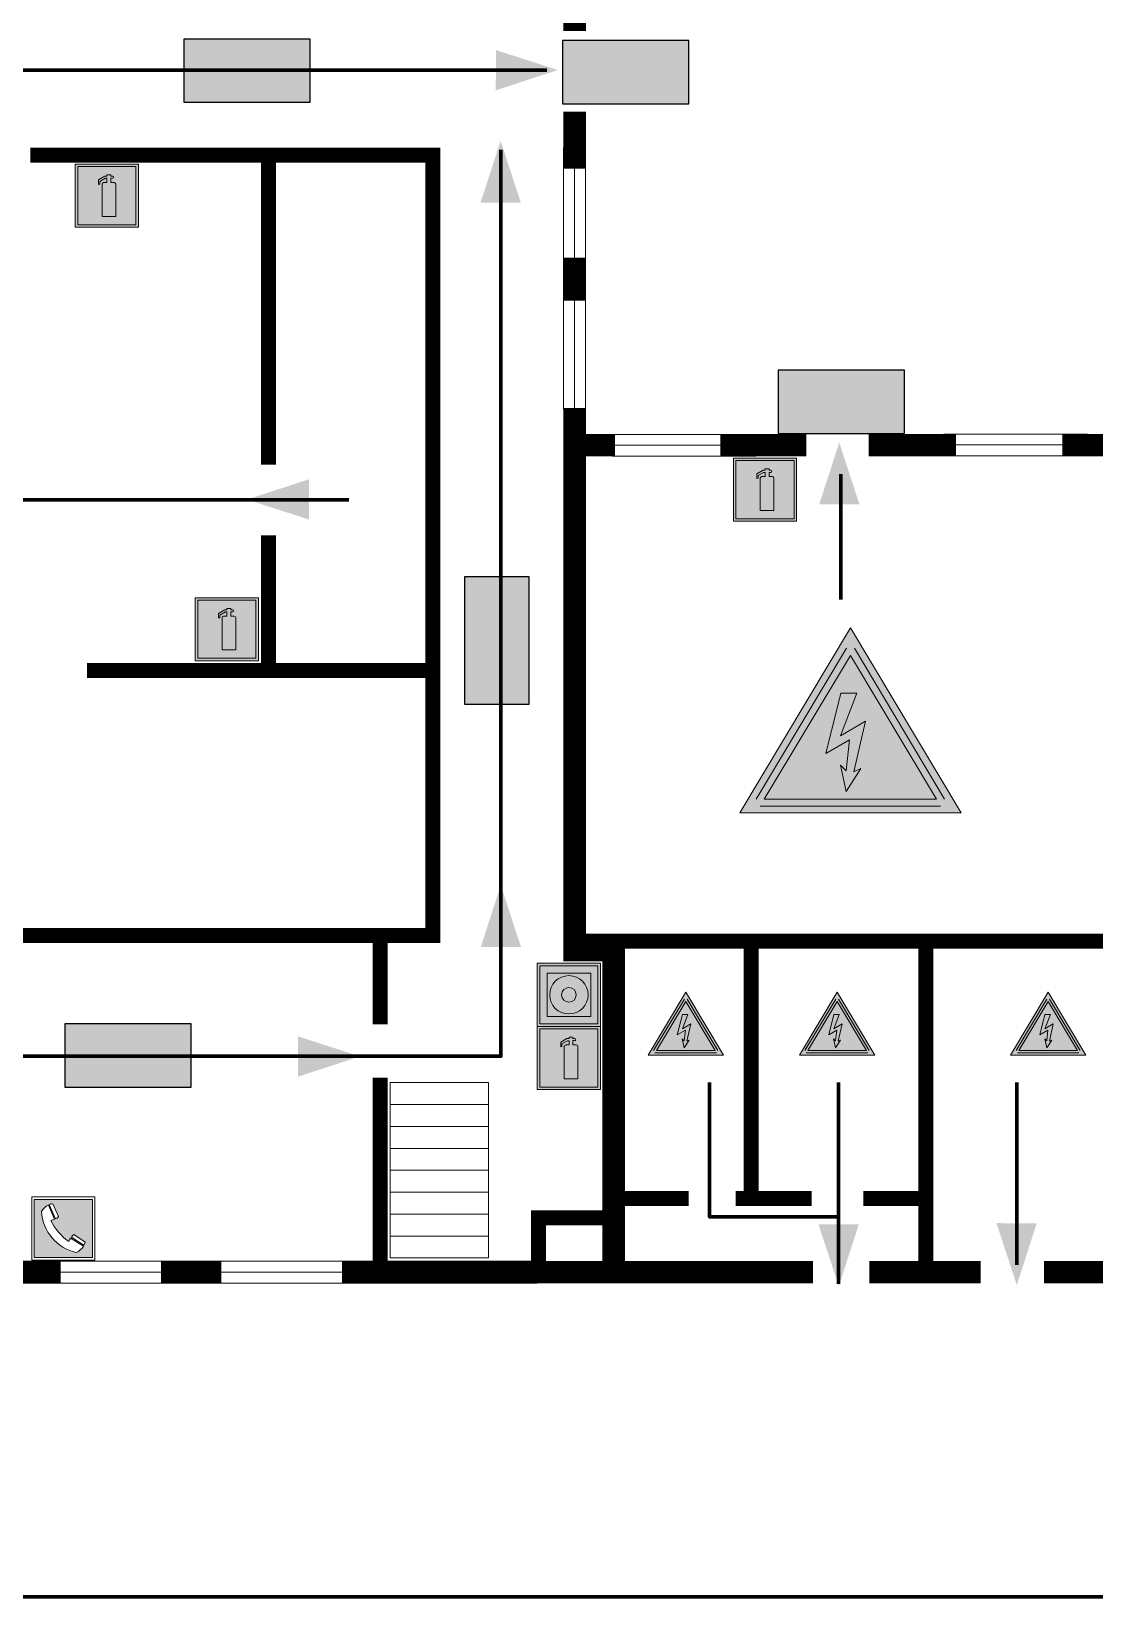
# Model space of a CAD drawing. Header units: millimetres. Extents: x 13114 to 67229, y 22859 to 38520.
# Drawn here: x 37335.5 to 37470.2, y 24294 to 24492.4 of the extents above; entities that cross this region are included whole.
import ezdxf

# ---------------------------------------------------------------- set-up
doc = ezdxf.new("R2010")
doc.units = ezdxf.units.MM
doc.layers.add('План_Штампы', color=7, linetype='Continuous')

# ---------------------------------------------------------------- blocks, each defined once
blk = doc.blocks.new('A$C7B4425F7')
at = {"true_color": 0xffffff}
blk.add_hatch(color=7, dxfattribs=at).paths.add_polyline_path([(0, 0), (-16, 0), (-16, -8), (0, -8)])
h = blk.add_hatch(color=126)
h.paths.add_polyline_path([(-0.2, -0.2), (-15.8, -0.2), (-15.8, -7.8), (-0.2, -7.8)])
h.paths.add_polyline_path([(-11.76, -2.03), (-11.76, -3.66), (-11.17, -3.66, -0.568275), (-11.17, -6.18), (-12.58, -6.18), (-12.58, -2.03)], flags=16)
h.paths.add_polyline_path([(-13.33, -4.12, -0.495768), (-13.59, -6.18), (-15.03, -6.18), (-15.03, -2.03), (-13.59, -2.03, -0.487973)], flags=16)
h.paths.add_polyline_path([(-10.25, -2.03), (-9.48, -2.03), (-9.48, -6.18), (-10.25, -6.18)], flags=16)
h.paths.add_polyline_path([(-13.84, -3.69), (-14.24, -3.69), (-14.24, -3.03), (-13.9, -3.03, -0.692621)], flags=0)
h.paths.add_polyline_path([(-9.15, -2.03), (-8.4, -2.03), (-8.04, -3.07), (-7.68, -2.03), (-6.93, -2.03), (-7.64, -4.1), (-6.93, -6.18), (-7.68, -6.18), (-8.04, -5.14), (-8.4, -6.18), (-9.15, -6.18), (-8.44, -4.1)], flags=16)
h.paths.add_polyline_path([(-11.76, -4.46), (-11.42, -4.46, -0.692621), (-11.36, -5.12), (-11.76, -5.12)], flags=0)
h.paths.add_polyline_path([(-13.9, -5.2), (-14.24, -5.2), (-14.24, -4.55), (-13.84, -4.55, -0.708038)], flags=0)
edge = h.paths.add_edge_path(flags=16)
edge.add_ellipse((-5.51, -4.08), major_axis=(0, 2.05), ratio=0.586184, start_angle=0, end_angle=360)
edge = h.paths.add_edge_path(flags=0)
edge.add_ellipse((-5.51, -4.08), major_axis=(0, 1.14), ratio=0.454828, start_angle=0, end_angle=360)
h.paths.add_polyline_path([(-4.13, -4.96, 0.377264), (-3.48, -4.52, 0.0555), (-3.16, -2.03), (-1.66, -2.03), (-1.66, -4.96), (-0.96, -4.96), (-0.96, -7.01), (-1.75, -7.01), (-1.75, -6.18), (-3.3, -6.18), (-3.3, -7.02), (-4.13, -7.02)], flags=16)
h.paths.add_polyline_path([(-2.73, -2.91), (-2.28, -2.91), (-2.28, -4.96), (-3.05, -4.96, 0.079136)], flags=0)
at = {"color": 126}
blk.add_lwpolyline([(-16, -8), (0, -8), (0, 0), (-16, 0)], close=True, dxfattribs=at)
blk = doc.blocks.new('A$C3AD82952')
at = {"true_color": 0xf5f5ff}
h = blk.add_hatch(color=7, dxfattribs=at)
h.dxf.hatch_style = 1
h.paths.add_polyline_path([(8.21, 8.73, 0.414214), (7.89, 9.05), (7.22, 9.05), (7.22, 9.92), (7.59, 9.92, 1), (7.57, 10.36), (7.22, 10.36), (7.22, 10.6), (6.43, 10.6), (6.43, 10.36), (6.01, 10.36), (4.74, 9.59), (4.74, 8.69), (4.98, 8.73), (4.98, 9.26), (6.12, 9.91), (6.43, 9.91), (6.43, 9.05), (5.76, 9.05, 0.414214), (5.44, 8.73), (5.44, 2.2), (8.21, 2.2)], flags=0)
h.paths.add_polyline_path([(12.8, 12.8), (0, 12.8), (0, 0), (12.8, 0)])
h.paths.add_polyline_path([(0.51, 12.29), (12.29, 12.29), (12.29, 0.51), (0.51, 0.51)], flags=16)
h.paths.add_polyline_path([(4.74, 9.59), (6.01, 10.36), (6.43, 10.36), (6.43, 10.6), (7.22, 10.6), (7.22, 10.36), (7.59, 10.36, -0.94586), (7.59, 9.92), (7.22, 9.92), (7.22, 9.05), (7.89, 9.05, -0.414214), (8.21, 8.73), (8.21, 2.2), (5.44, 2.2), (5.44, 8.73, -0.414214), (5.76, 9.05), (6.43, 9.05), (6.43, 9.91), (6.12, 9.91), (4.98, 9.26), (4.98, 8.73), (4.74, 8.69)], flags=0)
h = blk.add_hatch(color=242)
h.dxf.hatch_style = 1
h.paths.add_polyline_path([(12.29, 12.29), (0.51, 12.29), (0.51, 0.51), (12.29, 0.51)])
h.paths.add_polyline_path([(4.74, 8.69), (4.74, 9.59), (6.01, 10.36), (6.43, 10.36), (6.43, 10.6), (7.22, 10.6), (7.22, 10.36), (7.59, 10.36, -0.94586), (7.59, 9.92), (7.22, 9.92), (7.22, 9.05), (7.89, 9.05, -0.414214), (8.21, 8.73), (8.21, 2.2), (5.44, 2.2), (5.44, 8.73, -0.414214), (5.76, 9.05), (6.43, 9.05), (6.43, 9.91), (6.12, 9.91), (4.98, 9.26), (4.98, 8.73)], flags=16)
h = blk.add_hatch(color=7, dxfattribs=at)
h.dxf.hatch_style = 1
h.paths.add_polyline_path([(8.21, 8.73, 0.414214), (7.89, 9.05), (7.22, 9.05), (7.22, 9.92), (7.59, 9.92, 1), (7.57, 10.36), (7.22, 10.36), (7.22, 10.6), (6.43, 10.6), (6.43, 10.36), (6.01, 10.36), (4.74, 9.59), (4.74, 8.69), (4.98, 8.73), (4.98, 9.26), (6.12, 9.91), (6.43, 9.91), (6.43, 9.05), (5.76, 9.05, 0.414214), (5.44, 8.73), (5.44, 2.2), (8.21, 2.2)])
at = {"color": 242, "lineweight": 5}
for p, q in [((0, 0), (0, 12.8)), ((0, 12.8), (12.8, 12.8)), ((12.8, 0), (12.8, 12.8)), ((6.01, 10.36), (4.74, 9.59)), ((4.74, 9.59), (4.74, 8.69)), ((4.98, 9.26), (6.12, 9.91)), ((6.01, 10.36), (6.43, 10.36)), ((6.12, 9.91), (6.43, 9.91)), ((7.22, 10.6), (6.43, 10.6)), ((6.43, 10.6), (6.43, 10.36)), ((6.43, 9.91), (6.43, 9.05)), ((7.22, 10.36), (7.22, 10.6)), ((7.59, 10.36), (7.22, 10.36)), ((7.22, 9.05), (7.22, 9.92)), ((7.59, 9.92), (7.22, 9.92)), ((4.74, 8.69), (4.98, 8.73)), ((4.98, 8.73), (4.98, 9.26)), ((5.44, 2.2), (5.44, 8.73)), ((5.76, 9.05), (6.43, 9.05)), ((7.89, 9.05), (7.22, 9.05)), ((8.21, 2.2), (8.21, 8.73)), ((0, 0), (12.8, 0)), ((5.44, 2.2), (8.21, 2.2))]:
    blk.add_line(p, q, dxfattribs=at)
blk.add_lwpolyline([(0.51, 12.29), (12.29, 12.29), (12.29, 0.51), (0.51, 0.51)], close=True, dxfattribs=at)
for centre, radius, start, end in [((7.58, 10.14), 0.223, 273.1875, 86.8125), ((5.76, 8.73), 0.32, 90, 180), ((7.89, 8.73), 0.32, 0, 90)]:
    blk.add_arc(centre, radius, start, end, dxfattribs=at)
blk = doc.blocks.new('A$C456E1F9C')
at = {"lineweight": 5}
h = blk.add_hatch(color=242, dxfattribs=at)
h.paths.add_polyline_path([(0.51, -1.47), (0.51, -13.26), (12.29, -13.26), (12.29, -1.47)])
h.paths.add_polyline_path([(5.42, -4.95, -0.254479), (4.78, -5.4), (3.52, -2.53, -0.209735), (4.23, -2.4)], flags=16)
h.paths.add_polyline_path([(8.53, -8.6), (10.87, -10.17), (10.54, -10.76), (8.03, -9.13, -0.192251)], flags=16)
h.paths.add_polyline_path([(4.61, -5.49, 0.005518), (3.87, -5.72, 0.128647), (7.49, -10.01, 0.00809), (7.83, -9.33), (10.47, -10.97, -0.16736), (8.99, -12.25, -0.327862), (1.95, -3.95, -0.166952), (3.36, -2.62)], flags=16)
at = {"color": 242, "lineweight": 5}
for p, q in [((0, -13.77), (0, -0.97)), ((12.8, -0.97), (0, -0.97)), ((4.61, -5.49), (3.36, -2.62)), ((3.52, -2.53), (4.78, -5.4)), ((4.23, -2.4), (5.42, -4.95)), ((12.8, -13.77), (12.8, -0.97)), ((7.83, -9.33), (10.47, -10.97)), ((8.03, -9.13), (10.54, -10.76)), ((10.81, -10.12), (8.53, -8.6)), ((10.54, -10.76), (10.8, -10.3)), ((10.8, -10.3), (10.81, -10.12)), ((0, -13.77), (12.8, -13.77))]:
    blk.add_line(p, q, dxfattribs=at)
blk.add_lwpolyline([(0.51, -1.47), (12.29, -1.47), (12.29, -13.26), (0.51, -13.26)], close=True, dxfattribs=at)
for centre, radius, start, end in [((4.59, -5.34), 2.99, 114.2845, 152.1974), ((4.02, -3.27), 0.891, 76.3284, 123.7092), ((11.12, -3.31), 9.19, 183.9915, 256.6009), ((14.98, -39.1), 35.17, 107.1487, 108.4135), ((13.86, -0.94), 11.08, 205.5536, 234.8762), ((4.68, -4.59), 0.824, 276.9621, 334.0723), ((-13.31, 0.8), 23.44, 332.5487, 334.4027), ((8.94, -9.5), 0.989, 114.4092, 157.9388), ((7.87, -9.46), 3, 291.9291, 329.9329)]:
    blk.add_arc(centre, radius, start, end, dxfattribs=at)
blk = doc.blocks.new('A$C54414219')
at = {"true_color": 0xffffff}
h = blk.add_hatch(color=7, dxfattribs=at)
h.paths.add_polyline_path([(2.39, -9.45), (2.39, -18.3), (11.23, -18.3), (11.23, -9.45)], flags=0)
h.paths.add_polyline_path([(10.71, -13.87, -1), (2.92, -13.87, -1)], flags=0)
h.paths.add_polyline_path([(8.3, -13.87, -1), (5.33, -13.87, -1)], flags=0)
h.paths.add_polyline_path([(0.41, -7.47), (0.41, -20.27), (13.21, -20.27), (13.21, -7.47)])
h.paths.add_polyline_path([(0.92, -19.77), (12.71, -19.77), (12.71, -7.98), (0.92, -7.98)], flags=16)
h.paths.add_polyline_path([(11.23, -9.45), (11.23, -18.3), (2.39, -18.3), (2.39, -9.45)], flags=0)
at = {"lineweight": 5}
h = blk.add_hatch(color=242, dxfattribs=at)
h.paths.add_polyline_path([(12.71, -7.98), (0.92, -7.98), (0.92, -19.77), (12.71, -19.77)])
h.paths.add_polyline_path([(11.23, -18.3), (2.39, -18.3), (2.39, -9.45), (11.23, -9.45)], flags=16)
h.paths.add_polyline_path([(10.71, -13.87, -1), (2.92, -13.87, -1)], flags=0)
h.paths.add_polyline_path([(8.3, -13.87, -1), (5.33, -13.87, -1)], flags=0)
at = {"true_color": 0xffffff}
h = blk.add_hatch(color=7, dxfattribs=at)
h.paths.add_polyline_path([(2.39, -9.45), (2.39, -18.3), (11.23, -18.3), (11.23, -9.45)])
h.paths.add_polyline_path([(10.71, -13.87, -1), (2.92, -13.87, -1)], flags=16)
h.paths.add_polyline_path([(8.3, -13.87, -1), (5.33, -13.87, -1)], flags=0)
at = {"lineweight": 5}
h = blk.add_hatch(color=242, dxfattribs=at)
h.paths.add_polyline_path([(2.92, -13.87, 1), (10.71, -13.87, 1)])
h.paths.add_polyline_path([(8.3, -13.87, -1), (5.33, -13.87, -1)], flags=16)
at = {"color": 242, "lineweight": 5}
for p, q in [((0.41, -20.27), (0.41, -7.47)), ((0.41, -7.47), (13.21, -7.47)), ((0.41, -7.47), (13.21, -7.47)), ((13.21, -20.27), (13.21, -7.47)), ((0.41, -20.27), (13.21, -20.27))]:
    blk.add_line(p, q, dxfattribs=at)
for points in [[(0.92, -7.98), (12.71, -7.98), (12.71, -19.77), (0.92, -19.77)], [(2.39, -9.45), (11.23, -9.45), (11.23, -18.3), (2.39, -18.3)]]:
    blk.add_lwpolyline(points, close=True, dxfattribs=at)
for radius in [3.89, 1.49]:
    blk.add_circle((6.81, -13.87), radius, dxfattribs=at)
blk = doc.blocks.new('A$C32E8229D')
at = {"true_color": 0xffffff}
blk.add_hatch(color=7, dxfattribs=at).paths.add_polyline_path([(0, 0), (0, -8), (16, -8), (16, 0)])
h = blk.add_hatch(color=126)
h.paths.add_polyline_path([(0.2, -0.2), (15.8, -0.2), (15.8, -7.8), (0.2, -7.8)])
h.paths.add_polyline_path([(13.49, -2.05), (12.08, -2.05), (11.37, -2.63, 0.162397), (11.29, -2.84), (11.29, -3.63), (10.35, -3.63), (10.35, -4.05), (11.68, -4.05), (11.68, -3.48), (12.26, -4.28), (11.29, -5.1), (11.29, -6.78), (11.85, -6.78), (11.85, -5.44), (12.8, -4.64), (12.8, -5.94), (14.46, -5.94), (14.46, -5.39), (13.45, -5.39), (13.45, -3.97), (12.46, -2.59), (13.15, -2.59), (13.69, -3.34), (14.18, -3)], flags=16)
h.paths.add_polyline_path([(10.74, -1.82, 1), (11.8, -1.82, 1)], flags=16)
h.paths.add_polyline_path([(9.39, -3.59), (5.99, -3.59), (6.56, -3.03), (5.91, -3.03), (5.1, -3.83), (5.91, -4.64), (6.56, -4.64), (5.99, -4.09), (9.39, -4.09)], flags=16)
h.paths.add_polyline_path([(4.29, -1.08), (1.72, -1.08), (1.72, -6.6), (4.29, -6.6)], flags=16)
at = {"color": 126}
blk.add_lwpolyline([(16, -8), (0, -8), (0, 0), (16, 0)], close=True, dxfattribs=at)
blk = doc.blocks.new('A$C3E6D3DDE')
at = {"lineweight": 5}
h = blk.add_hatch(color=40, dxfattribs=at)
h.paths.add_polyline_path([(24.1, 1.45), (16.46, -11.35), (31.74, -11.35)])
h.paths.add_polyline_path([(24.09, -0.46), (30.03, -10.41), (18.14, -10.41)], flags=16)
h.paths.add_polyline_path([(24.54, -3.08), (23.41, -6.02), (25.13, -5.01), (24.33, -8.5), (24.82, -8.27), (23.79, -9.86), (23.4, -8.04), (23.8, -8.43), (24.04, -6.29), (22.39, -7.25), (23.44, -3.08)], flags=0)
h = blk.add_hatch(color=256, dxfattribs=at)
h.paths.add_polyline_path([(24.37, 0.03, 0.567511), (23.82, 0.03), (17.59, -10.4, 0.582454), (17.86, -10.88), (30.32, -10.88, 0.582149), (30.6, -10.4)])
h.paths.add_polyline_path([(24.09, -0.46), (18.14, -10.41), (30.03, -10.41)], flags=16)
h.paths.add_polyline_path([(24.54, -3.08), (23.41, -6.02), (25.13, -5.01), (24.33, -8.5), (24.82, -8.27), (23.79, -9.86), (23.4, -8.04), (23.8, -8.43), (24.04, -6.29), (22.39, -7.25), (23.44, -3.08)], flags=0)
h = blk.add_hatch(color=40, dxfattribs=at)
h.paths.add_polyline_path([(24.09, -0.46), (18.14, -10.41), (30.03, -10.41)])
h.paths.add_polyline_path([(24.82, -8.27), (23.79, -9.86), (23.4, -8.04), (23.8, -8.43), (24.04, -6.29), (22.39, -7.25), (23.44, -3.08), (24.54, -3.08), (23.41, -6.02), (25.13, -5.01), (24.33, -8.5)], flags=16)
at = {"color": 40, "lineweight": 5}
for p, q in [((16.46, -11.35), (24.1, 1.45)), ((24.1, 1.45), (31.74, -11.35))]:
    blk.add_line(p, q, dxfattribs=at)
at = {"lineweight": 5}
for p, q in [((17.59, -10.4), (23.82, 0.03)), ((24.37, 0.03), (30.6, -10.4)), ((18.14, -10.41), (24.09, -0.46)), ((24.09, -0.46), (30.03, -10.41)), ((23.44, -3.08), (22.39, -7.25)), ((23.41, -6.02), (24.54, -3.08)), ((24.54, -3.08), (23.44, -3.08)), ((25.13, -5.01), (23.41, -6.02)), ((24.33, -8.5), (25.13, -5.01)), ((22.39, -7.25), (24.04, -6.29)), ((24.04, -6.29), (23.8, -8.43)), ((23.8, -8.43), (23.4, -8.04)), ((23.4, -8.04), (23.79, -9.86)), ((23.79, -9.86), (24.82, -8.27)), ((24.82, -8.27), (24.33, -8.5)), ((18.14, -10.41), (30.03, -10.41)), ((17.86, -10.88), (30.32, -10.88))]:
    blk.add_line(p, q, dxfattribs=at)
at = {"color": 50, "lineweight": 5}
blk.add_line((31.74, -11.35), (16.46, -11.35), dxfattribs=at)

msp = doc.modelspace()

# ---------------------------------------------------------------- linework, layer by layer
at = {"color": 6, "lineweight": 100}
msp.add_lwpolyline([(37115.63, 24689), (37715.63, 24689), (37715.63, 24294), (37115.63, 24294)], close=True, dxfattribs=at)
msp.add_lwpolyline([(37115.63, 24689), (37715.63, 24689), (37715.63, 24294), (37115.63, 24294)], close=True, dxfattribs=at)
at = {"lineweight": 100, "const_width": 2.85}
for points in [[(37404.36, 24492.44), (37404.36, 24574.79)], [(37404.36, 24475), (37404.36, 24482.22)], [(37404.36, 24458.26), (37404.36, 24463.72)], [(37409.46, 24439.95), (37404.36, 24439.95), (37404.36, 24444.67)], [(37404.36, 24439.95), (37404.36, 24375.95), (37409.31, 24375.95), (37409.31, 24335.13)], [(37433.7, 24439.95), (37422.81, 24439.95)], [(37452.68, 24439.95), (37441.61, 24439.95)], [(37485.44, 24439.95), (37466.12, 24439.95)], [(37323.98, 24335.13), (37339.27, 24335.13)], [(37351.95, 24335.13), (37359.59, 24335.13)], [(37374.87, 24335.13), (37434.55, 24335.13)], [(37441.69, 24335.13), (37455.79, 24335.13)], [(37463.8, 24335.13), (37487.83, 24335.13)]]:
    msp.add_lwpolyline(points, dxfattribs=at)
at = {"color": 126, "lineweight": 100, "true_color": 0x008754}
for points in [[(37310.43, 24459.37), (37332.71, 24459.37), (37332.71, 24487.48), (37400.85, 24487.48)], [(37310.06, 24362.49), (37395.01, 24362.49), (37395.01, 24477.39)], [(37332.71, 24459.37), (37332.71, 24433.02), (37375.76, 24433.02)], [(37438.08, 24436.26), (37438.08, 24420.39)], [(37421.45, 24359.18), (37421.45, 24342.14), (37437.76, 24342.14), (37437.76, 24359.18)], [(37460.37, 24336.05), (37460.37, 24359.18)], [(37437.76, 24344.62), (37437.76, 24333.64)]]:
    msp.add_lwpolyline(points, dxfattribs=at)
at = {"lineweight": 0, "const_width": 1.9}
for points in [[(37335.43, 24476.68), (37386.38, 24476.68), (37386.38, 24377.8), (37281.91, 24377.8), (37297.98, 24377.8), (37297.98, 24365.23)], [(37365.58, 24437.47), (37365.58, 24476.68)], [(37405.14, 24377.08), (37480.08, 24377.08), (37480.08, 24335.71), (37480.08, 24439.37)], [(37386.38, 24411.38), (37342.61, 24411.38), (37365.58, 24411.38), (37365.58, 24428.5)], [(37379.71, 24377.8), (37379.71, 24366.55)], [(37426.72, 24377.08), (37426.72, 24344.46), (37434.4, 24344.46), (37424.77, 24344.46)], [(37448.84, 24335.13), (37448.84, 24377.08)], [(37379.71, 24359.77), (37379.71, 24334.93)], [(37418.78, 24344.46), (37410.2, 24344.46)], [(37448.84, 24344.46), (37440.91, 24344.46)], [(37399.77, 24335.13), (37399.77, 24342.01), (37408.82, 24342.01)]]:
    msp.add_lwpolyline(points, dxfattribs=at)
at = {"lineweight": 0}
for points in [[(37402.94, 24444.48), (37402.94, 24477.66)], [(37404.36, 24444.67), (37404.36, 24477.85)], [(37405.75, 24444.53), (37405.75, 24477.71)], [(37409.24, 24441.29), (37427.43, 24441.29)], [(37451.12, 24441.32), (37469.32, 24441.32)], [(37409.46, 24439.95), (37427.65, 24439.95)], [(37451.34, 24439.99), (37469.54, 24439.99)], [(37409.15, 24438.56), (37427.34, 24438.56)], [(37451.03, 24438.59), (37469.23, 24438.59)], [(37312.08, 24336.52), (37399.51, 24336.52)], [(37312.19, 24333.75), (37399.62, 24333.75)], [(37312.34, 24335.13), (37399.77, 24335.13)]]:
    msp.add_lwpolyline(points, dxfattribs=at)
for points in [[(37381.01, 24356.37), (37393.46, 24356.37), (37393.46, 24359.15), (37381.01, 24359.15)], [(37381.01, 24353.59), (37393.46, 24353.59), (37393.46, 24356.37), (37381.01, 24356.37)], [(37381.01, 24350.82), (37393.46, 24350.82), (37393.46, 24353.59), (37381.01, 24353.59)], [(37381.01, 24348.04), (37393.46, 24348.04), (37393.46, 24350.82), (37381.01, 24350.82)], [(37381.01, 24345.26), (37393.46, 24345.26), (37393.46, 24348.04), (37381.01, 24348.04)], [(37381.01, 24342.48), (37393.46, 24342.48), (37393.46, 24345.26), (37381.01, 24345.26)], [(37381.01, 24339.71), (37393.46, 24339.71), (37393.46, 24342.48), (37381.01, 24342.48)], [(37381.01, 24336.93), (37393.46, 24336.93), (37393.46, 24339.71), (37381.01, 24339.71)]]:
    msp.add_lwpolyline(points, close=True, dxfattribs=at)
at = {"layer": 'План_Штампы', "color": 126, "true_color": 0x008754}
for points in [[(37394.37, 24484.91), (37394.39, 24490.02), (37402.22, 24487.49)], [(37397.55, 24470.66), (37392.44, 24470.68), (37394.98, 24478.51)], [(37440.44, 24432.43), (37435.34, 24432.44), (37437.87, 24440.27)], [(37370.71, 24435.62), (37370.7, 24430.52), (37362.86, 24433.05)], [(37397.57, 24376.32), (37392.47, 24376.33), (37395, 24384.17)], [(37369.31, 24359.9), (37369.32, 24365.01), (37377.16, 24362.48)], [(37435.24, 24341.2), (37440.35, 24341.19), (37437.82, 24333.35)], [(37457.79, 24341.34), (37462.89, 24341.33), (37460.36, 24333.49)]]:
    msp.add_solid(points, dxfattribs=at)

# ---------------------------------------------------------------- block references
at = {"xscale": -1}
for p in [(37370.85, 24491.4), (37355.77, 24366.59)]:
    msp.add_blockref('A$C32E8229D', p, dxfattribs=at)
for name, p, xscale, yscale, zscale in [('A$C3AD82952', (37341.1, 24467.57), 0.625, 0.625, 0.625), ('A$C3AD82952', (37424.47, 24430.3), 0.625, 0.625, 0.625), ('A$C3AD82952', (37356.3, 24412.61), 0.625, 0.625, 0.625), ('A$C3E6D3DDE', (37395.12, 24414.14), 1.833255256456141, 1.833255256456141, 1.833255256456141), ('A$C54414219', (37399.37, 24378.95), 0.625, 0.625, 0.625), ('A$C3E6D3DDE', (37403.37, 24369.72), 0.625, 0.625, 0.625), ('A$C3E6D3DDE', (37422.54, 24369.72), 0.625, 0.625, 0.625), ('A$C3E6D3DDE', (37449.28, 24369.72), 0.625, 0.625, 0.625), ('A$C3AD82952', (37399.63, 24358.27), 0.625, 0.625, 0.625), ('A$C456E1F9C', (37335.6, 24345.27), 0.625, 0.625, 0.625)]:
    msp.add_blockref(name, p, dxfattribs=dict(xscale=xscale, yscale=yscale, zscale=zscale))
at = {"layer": 'План_Штампы'}
for p in [(37418.81, 24491.22), (37446.13, 24449.44)]:
    msp.add_blockref('A$C7B4425F7', p, dxfattribs=at)
at = {"layer": 'План_Штампы', "color": 126, "true_color": 0x008754, "xscale": 1.012510887696, "yscale": 1.012510887696, "zscale": 1.012510887696, "rotation": 269.9978653237144}
msp.add_blockref('A$C32E8229D', (37398.57, 24423.29), dxfattribs=at)

doc.saveas('drawing.dxf')
